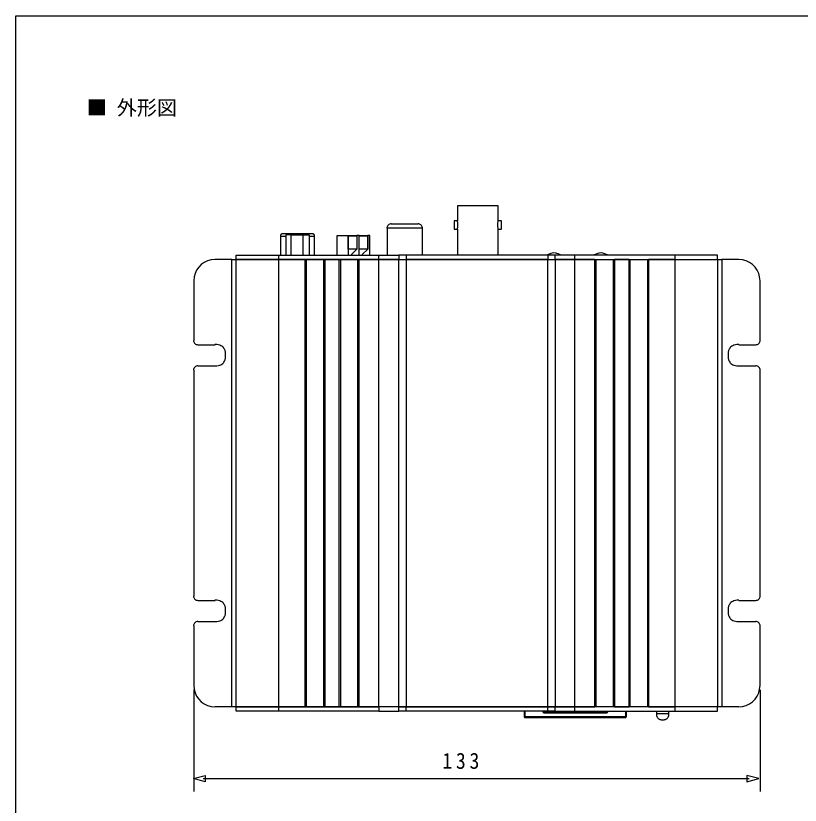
# Model space of a CAD drawing. Units: millimetres on the paper. Extents: x -142 to 142, y -95 to 95.
# Drawn here: x -141.8 to -34.4, y -13.2 to 94.8 of the extents above; entities that cross this region are included whole.
import ezdxf
from ezdxf.enums import TextEntityAlignment as Align

# ---------------------------------------------------------------- set-up
doc = ezdxf.new("R2010")
doc.units = ezdxf.units.MM
for name, color, linetype in [('0-0_0', 4, 'Continuous'), ('0-3_枠', 7, 'Continuous'), ('0-5_レイヤー_1_0', 7, 'Continuous')]:
    doc.layers.add(name, color=color, linetype=linetype)
doc.styles.add('ＭＳ ゴシック', font='')
doc.styles.get('ＭＳ ゴシック').set_extended_font_data('MS Gothic')

msp = doc.modelspace()

# ---------------------------------------------------------------- linework, layer by layer
at = {"layer": '0-0_0'}
for p, q in [((-81.35, 68.851), (-81.35, 66.8)), ((-75.753, 68.851), (-81.35, 68.851)), ((-75.753, 66.8), (-75.753, 68.851)), ((-81.35, 66.8), (-81.785, 66.8)), ((-81.785, 66.8), (-81.785, 65.641)), ((-75.317, 66.8), (-75.753, 66.8)), ((-75.317, 65.641), (-75.317, 66.8)), ((-101.185, 64.99), (-102.03, 64.99)), ((-90.978, 65.762), (-90.978, 62.07)), ((-86.128, 65.762), (-90.978, 65.762)), ((-86.128, 62.07), (-86.128, 65.762)), ((-81.785, 65.641), (-81.35, 65.641)), ((-81.35, 65.641), (-81.35, 62.07)), ((-105.553, 64.7), (-105.553, 62.07)), ((-100.896, 62.07), (-100.896, 64.7)), ((-96.287, 64.773), (-95.105, 64.773)), ((-94.815, 64.773), (-93.608, 64.773)), ((-112.213, 61.491), (-114.529, 61.491)), ((-102.175, 0.273), (-102.175, 61.491)), ((-102.006, 0.273), (-102.006, 61.491)), ((-99.665, 61.491), (-99.665, 0.273)), ((-99.496, 61.491), (-99.496, 0.273)), ((-97.517, 61.491), (-99.496, 61.491)), ((-97.517, 0.273), (-97.517, 61.491)), ((-97.324, 0.273), (-97.324, 61.491)), ((-95.008, 61.491), (-95.008, 0.273)), ((-68.972, 61.491), (-88.372, 61.491)), ((-62.336, 0.273), (-62.336, 61.491)), ((-60.019, 61.491), (-60.019, 0.273)), ((-57.848, 0.273), (-57.848, 61.491)), ((-57.678, 0.273), (-57.678, 61.491)), ((-55.338, 61.491), (-55.338, 0.273)), ((-42.815, 61.491), (-45.131, 61.491)), ((-117.449, 58.571), (-117.449, 50.416)), ((-39.895, 50.416), (-39.895, 58.571)), ((-116.87, 49.836), (-114.529, 49.836)), ((-42.815, 49.836), (-40.474, 49.836)), ((-114.529, 46.917), (-116.87, 46.917)), ((-40.474, 46.917), (-42.815, 46.917)), ((-117.449, 46.337), (-117.449, 15.427)), ((-39.895, 15.427), (-39.895, 46.337)), ((-116.87, 14.848), (-114.529, 14.848)), ((-42.815, 14.848), (-40.474, 14.848)), ((-114.529, 11.928), (-116.87, 11.928)), ((-40.474, 11.928), (-42.815, 11.928)), ((-117.449, 11.349), (-117.449, 3.193)), ((-39.895, 3.193), (-39.895, 11.349)), ((-117.449, 2.614), (-117.449, -11.282)), ((-39.895, 2.614), (-39.895, -11.282)), ((-112.213, 0.273), (-114.529, 0.273)), ((-97.517, 0.273), (-99.496, 0.273)), ((-88.372, 0.273), (-68.972, 0.273)), ((-67.982, -0.306), (-67.982, 0.273)), ((-42.815, 0.273), (-45.131, 0.273)), ((-72.085, -1.078), (-72.085, -0.306)), ((-58.33, -1.078), (-72.085, -1.078)), ((-69.43, -0.451), (-69.43, -0.306)), ((-60.984, -0.306), (-60.984, -0.451)), ((-58.33, -0.306), (-58.33, -1.078)), ((-54.084, -0.306), (-54.084, -0.644)), ((-54.084, -0.644), (-52.394, -0.644)), ((-52.394, -0.644), (-52.394, -0.306)), ((-116.151, -9.527), (-41.419, -9.527))]:
    msp.add_line(p, q, dxfattribs=at)
for points in [[(-90.411, 66.365), (-90.518, 66.356), (-90.618, 66.328), (-90.71, 66.285), (-90.792, 66.226), (-90.863, 66.155), (-90.922, 66.073), (-90.965, 65.98), (-90.993, 65.88), (-91.002, 65.774)], [(-86.707, 66.341), (-86.755, 66.341), (-86.804, 66.341), (-86.852, 66.341), (-86.924, 66.341), (-87.021, 66.341), (-87.141, 66.341), (-87.262, 66.341), (-87.383, 66.341), (-87.528, 66.341), (-87.841, 66.341), (-88.203, 66.341), (-88.541, 66.341), (-88.903, 66.341), (-89.265, 66.341), (-89.579, 66.341), (-89.724, 66.341), (-89.844, 66.341), (-89.965, 66.341), (-90.085, 66.341), (-90.182, 66.341), (-90.254, 66.341), (-90.303, 66.341), (-90.351, 66.341), (-90.399, 66.341)], [(-86.128, 65.774), (-86.137, 65.88), (-86.165, 65.98), (-86.209, 66.073), (-86.267, 66.155), (-86.338, 66.226), (-86.421, 66.285), (-86.513, 66.328), (-86.613, 66.356), (-86.72, 66.365)], [(-81.339, 65.648), (-81.315, 65.777), (-81.296, 65.906), (-81.284, 66.037), (-81.278, 66.167), (-81.278, 66.298), (-81.284, 66.428), (-81.296, 66.559), (-81.315, 66.688), (-81.339, 66.817)], [(-75.753, 65.641), (-75.753, 65.69), (-75.776, 65.738), (-75.776, 65.81), (-75.8, 65.907), (-75.8, 66.003), (-75.8, 66.221), (-75.8, 66.438), (-75.8, 66.534), (-75.776, 66.631), (-75.776, 66.703), (-75.753, 66.752), (-75.753, 66.8)], [(-105.275, 65.014), (-105.329, 65.009), (-105.38, 64.995), (-105.427, 64.973), (-105.469, 64.943), (-105.506, 64.907), (-105.536, 64.865), (-105.558, 64.818), (-105.572, 64.767), (-105.577, 64.712)], [(-102.03, 64.99), (-104.056, 64.99), (-105.263, 64.99)], [(-104.105, 64.869), (-104.829, 64.869), (-104.829, 62.07)], [(-104.105, 62.07), (-104.105, 64.869), (-102.488, 64.869), (-102.488, 62.07)], [(-104.033, 64.893), (-104.033, 64.907), (-104.033, 64.922), (-104.036, 64.936), (-104.039, 64.95), (-104.044, 64.964), (-104.05, 64.977), (-104.057, 64.989), (-104.065, 65.001), (-104.075, 65.013)], [(-102.488, 64.869), (-101.619, 64.869), (-101.619, 62.07)], [(-101.981, 64.899), (-101.982, 64.914), (-101.983, 64.929), (-101.986, 64.944), (-101.989, 64.958), (-101.994, 64.972), (-102, 64.985), (-102.007, 64.998), (-102.015, 65.011), (-102.024, 65.022)], [(-100.896, 64.712), (-100.901, 64.767), (-100.915, 64.818), (-100.937, 64.865), (-100.967, 64.907), (-101.003, 64.943), (-101.045, 64.973), (-101.092, 64.995), (-101.143, 65.009), (-101.197, 65.014)], [(-75.753, 62.07), (-75.753, 65.641), (-75.317, 65.641)], [(-105.553, 64.7), (-105.504, 64.7), (-105.456, 64.7), (-105.36, 64.7), (-105.263, 64.7), (-105.142, 64.7), (-104.998, 64.7), (-104.829, 64.7)], [(-101.619, 64.7), (-101.45, 64.7), (-101.306, 64.7), (-101.185, 64.7), (-101.089, 64.7), (-100.992, 64.7), (-100.943, 64.7), (-100.92, 64.7), (-100.896, 64.7)], [(-97.783, 62.07), (-97.783, 64.773), (-96.287, 64.773), (-96.287, 62.07)], [(-94.815, 62.07), (-94.815, 64.773), (-95.105, 64.773), (-95.105, 62.89), (-95.852, 62.191), (-95.852, 62.07)], [(-93.319, 62.07), (-93.319, 64.773), (-93.608, 64.773), (-93.608, 62.89), (-94.38, 62.191), (-94.38, 62.07)], [(-105.794, 61.491), (-111.633, 61.491), (-111.633, 62.07), (-105.794, 62.07)], [(-92.088, 61.491), (-105.794, 61.491), (-105.794, 62.07), (-92.088, 62.07)], [(-89.362, 61.491), (-92.088, 61.491), (-92.088, 62.07), (-89.362, 62.07)], [(-88.372, 62.07), (-89.362, 62.07), (-89.362, 61.491), (-88.372, 61.491)], [(-68.972, 62.07), (-88.372, 62.07), (-88.372, 61.491), (-68.972, 61.491)], [(-67.089, 62.07), (-67.33, 62.191), (-67.572, 62.287), (-67.717, 62.335), (-67.837, 62.36), (-68.127, 62.384), (-68.393, 62.36), (-68.537, 62.335), (-68.658, 62.287), (-68.899, 62.191), (-69.165, 62.07)], [(-67.982, 61.491), (-65.255, 61.491), (-65.255, 62.07), (-67.982, 62.07)], [(-65.255, 61.491), (-51.549, 61.491), (-51.549, 62.07), (-65.255, 62.07)], [(-60.671, 62.07), (-60.912, 62.191), (-61.153, 62.287), (-61.298, 62.335), (-61.419, 62.36), (-61.708, 62.384), (-61.974, 62.36), (-62.119, 62.335), (-62.239, 62.287), (-62.505, 62.191), (-62.746, 62.07)], [(-51.549, 61.491), (-45.735, 61.491), (-45.735, 62.07), (-51.549, 62.07)], [(-114.541, 61.491), (-115.064, 61.444), (-115.555, 61.309), (-116.008, 61.094), (-116.414, 60.807), (-116.765, 60.457), (-117.052, 60.051), (-117.267, 59.598), (-117.402, 59.106), (-117.449, 58.583)], [(-111.633, 0.273), (-112.213, 0.273), (-112.213, 61.491), (-111.633, 61.491)], [(-102.175, 0.273), (-105.794, 0.273), (-105.794, 61.491), (-102.175, 61.491)], [(-92.088, 61.491), (-94.839, 61.491), (-94.839, 0.273), (-92.088, 0.273)], [(-89.362, 0.273), (-92.088, 0.273), (-92.088, 61.491), (-89.362, 61.491)], [(-67.982, 0.273), (-65.255, 0.273), (-65.255, 61.491), (-67.982, 61.491)], [(-65.255, 0.273), (-62.529, 0.273), (-62.529, 61.491), (-65.255, 61.491)], [(-57.848, 61.491), (-59.826, 61.491), (-59.826, 0.273), (-57.848, 0.273)], [(-51.549, 61.491), (-55.169, 61.491), (-55.169, 0.273), (-51.549, 0.273)], [(-45.735, 0.273), (-51.549, 0.273), (-51.549, 61.491), (-45.735, 61.491)], [(-45.735, 61.491), (-45.131, 61.491), (-45.131, 0.273), (-45.735, 0.273)], [(-39.919, 58.583), (-39.966, 59.106), (-40.101, 59.598), (-40.316, 60.051), (-40.603, 60.457), (-40.953, 60.807), (-41.359, 61.094), (-41.812, 61.309), (-42.304, 61.444), (-42.826, 61.491)], [(-117.473, 50.427), (-117.463, 50.321), (-117.436, 50.221), (-117.392, 50.129), (-117.334, 50.046), (-117.263, 49.975), (-117.18, 49.917), (-117.088, 49.873), (-116.988, 49.846), (-116.882, 49.836)], [(-114.541, 46.941), (-114.29, 46.952), (-114.071, 46.985), (-113.883, 47.036), (-113.722, 47.103), (-113.587, 47.182), (-113.474, 47.271), (-113.381, 47.366), (-113.305, 47.465), (-113.244, 47.565), (-113.196, 47.664), (-113.158, 47.76), (-113.129, 47.855), (-113.109, 47.948), (-113.095, 48.04), (-113.087, 48.131), (-113.083, 48.221), (-113.081, 48.311), (-113.081, 48.4), (-113.081, 48.49), (-113.083, 48.58), (-113.087, 48.67), (-113.095, 48.761), (-113.109, 48.853), (-113.129, 48.946), (-113.158, 49.041), (-113.196, 49.137), (-113.244, 49.236), (-113.305, 49.336), (-113.381, 49.435), (-113.474, 49.53), (-113.587, 49.619), (-113.722, 49.698), (-113.883, 49.765), (-114.071, 49.816), (-114.29, 49.849), (-114.541, 49.861)], [(-42.826, 49.861), (-43.078, 49.849), (-43.296, 49.816), (-43.485, 49.765), (-43.645, 49.698), (-43.78, 49.619), (-43.893, 49.53), (-43.986, 49.435), (-44.062, 49.336), (-44.123, 49.236), (-44.172, 49.137), (-44.21, 49.041), (-44.238, 48.946), (-44.259, 48.853), (-44.272, 48.761), (-44.281, 48.67), (-44.285, 48.58), (-44.287, 48.49), (-44.287, 48.4), (-44.287, 48.311), (-44.285, 48.221), (-44.281, 48.131), (-44.272, 48.04), (-44.259, 47.948), (-44.238, 47.855), (-44.21, 47.76), (-44.172, 47.664), (-44.123, 47.565), (-44.062, 47.465), (-43.986, 47.366), (-43.893, 47.271), (-43.78, 47.182), (-43.645, 47.103), (-43.485, 47.036), (-43.296, 46.985), (-43.078, 46.952), (-42.826, 46.941)], [(-40.486, 49.836), (-40.38, 49.846), (-40.28, 49.873), (-40.188, 49.917), (-40.105, 49.975), (-40.034, 50.046), (-39.976, 50.129), (-39.932, 50.221), (-39.905, 50.321), (-39.895, 50.427)], [(-116.882, 46.941), (-116.988, 46.931), (-117.088, 46.904), (-117.18, 46.86), (-117.263, 46.801), (-117.334, 46.73), (-117.392, 46.648), (-117.436, 46.556), (-117.463, 46.456), (-117.473, 46.349)], [(-39.895, 46.349), (-39.905, 46.456), (-39.932, 46.556), (-39.976, 46.648), (-40.034, 46.73), (-40.105, 46.801), (-40.188, 46.86), (-40.28, 46.904), (-40.38, 46.931), (-40.486, 46.941)], [(-117.473, 15.439), (-117.463, 15.333), (-117.436, 15.233), (-117.392, 15.14), (-117.334, 15.058), (-117.263, 14.987), (-117.18, 14.928), (-117.088, 14.885), (-116.988, 14.857), (-116.882, 14.848)], [(-40.486, 14.848), (-40.38, 14.857), (-40.28, 14.885), (-40.188, 14.928), (-40.105, 14.987), (-40.034, 15.058), (-39.976, 15.14), (-39.932, 15.233), (-39.905, 15.333), (-39.895, 15.439)], [(-114.541, 11.952), (-114.29, 11.964), (-114.071, 11.997), (-113.883, 12.048), (-113.722, 12.114), (-113.587, 12.194), (-113.474, 12.282), (-113.381, 12.378), (-113.305, 12.477), (-113.244, 12.577), (-113.196, 12.675), (-113.158, 12.771), (-113.129, 12.866), (-113.109, 12.959), (-113.095, 13.051), (-113.087, 13.142), (-113.083, 13.232), (-113.081, 13.322), (-113.081, 13.412), (-113.081, 13.502), (-113.083, 13.591), (-113.087, 13.682), (-113.095, 13.773), (-113.109, 13.865), (-113.129, 13.958), (-113.158, 14.053), (-113.196, 14.149), (-113.244, 14.247), (-113.305, 14.347), (-113.381, 14.446), (-113.474, 14.542), (-113.587, 14.63), (-113.722, 14.71), (-113.883, 14.776), (-114.071, 14.827), (-114.29, 14.86), (-114.541, 14.872)], [(-42.826, 14.872), (-43.078, 14.86), (-43.296, 14.827), (-43.485, 14.776), (-43.645, 14.71), (-43.78, 14.63), (-43.893, 14.542), (-43.986, 14.446), (-44.062, 14.347), (-44.123, 14.247), (-44.172, 14.149), (-44.21, 14.053), (-44.238, 13.958), (-44.259, 13.865), (-44.272, 13.773), (-44.281, 13.682), (-44.285, 13.591), (-44.287, 13.502), (-44.287, 13.412), (-44.287, 13.322), (-44.285, 13.232), (-44.281, 13.142), (-44.272, 13.051), (-44.259, 12.959), (-44.238, 12.866), (-44.21, 12.771), (-44.172, 12.675), (-44.123, 12.577), (-44.062, 12.477), (-43.986, 12.378), (-43.893, 12.282), (-43.78, 12.194), (-43.645, 12.114), (-43.485, 12.048), (-43.296, 11.997), (-43.078, 11.964), (-42.826, 11.952)], [(-116.882, 11.952), (-116.988, 11.942), (-117.088, 11.915), (-117.18, 11.871), (-117.263, 11.813), (-117.334, 11.742), (-117.392, 11.659), (-117.436, 11.567), (-117.463, 11.467), (-117.473, 11.361)], [(-39.895, 11.361), (-39.905, 11.467), (-39.932, 11.567), (-39.976, 11.659), (-40.034, 11.742), (-40.105, 11.813), (-40.188, 11.871), (-40.28, 11.915), (-40.38, 11.942), (-40.486, 11.952)], [(-117.449, 3.205), (-117.402, 2.682), (-117.267, 2.19), (-117.052, 1.737), (-116.765, 1.332), (-116.414, 0.981), (-116.008, 0.694), (-115.555, 0.479), (-115.064, 0.344), (-114.541, 0.297)], [(-42.826, 0.297), (-42.304, 0.344), (-41.812, 0.479), (-41.359, 0.694), (-40.953, 0.981), (-40.603, 1.332), (-40.316, 1.737), (-40.101, 2.19), (-39.966, 2.682), (-39.919, 3.205)], [(-105.794, -0.306), (-111.633, -0.306), (-111.633, 0.273), (-105.794, 0.273)], [(-92.088, -0.306), (-105.794, -0.306), (-105.794, 0.273), (-92.088, 0.273)], [(-89.362, 0.273), (-92.088, 0.273), (-92.088, -0.306), (-89.362, -0.306)], [(-88.372, -0.306), (-89.362, -0.306), (-89.362, 0.273), (-88.372, 0.273)], [(-68.972, -0.306), (-88.372, -0.306), (-88.372, 0.273), (-68.972, 0.273)], [(-67.982, -0.306), (-68.972, -0.306), (-68.972, 0.273), (-67.982, 0.273)], [(-67.982, -0.306), (-65.255, -0.306), (-65.255, 0.273), (-67.982, 0.273)], [(-65.255, -0.306), (-51.549, -0.306), (-51.549, 0.273), (-65.255, 0.273)], [(-51.549, -0.306), (-45.735, -0.306), (-45.735, 0.273), (-51.549, 0.273)], [(-72.205, -0.306), (-72.205, -1.078), (-72.085, -1.078), (-72.085, -1.198)], [(-72.205, -1.066), (-72.204, -1.086), (-72.199, -1.104), (-72.191, -1.121), (-72.18, -1.136), (-72.167, -1.149), (-72.152, -1.16), (-72.135, -1.168), (-72.116, -1.173), (-72.096, -1.175)], [(-72.085, -1.198), (-58.33, -1.198), (-58.33, -1.078)], [(-69.671, -0.306), (-69.647, -0.402), (-69.599, -0.475), (-69.527, -0.523), (-69.43, -0.547), (-60.984, -0.547), (-60.888, -0.523), (-60.816, -0.475), (-60.767, -0.402), (-60.744, -0.306)], [(-69.43, -0.451), (-69.478, -0.426), (-69.527, -0.402), (-69.551, -0.354), (-69.551, -0.306)], [(-60.984, -0.547), (-60.984, -0.451), (-69.43, -0.451), (-69.43, -0.547)], [(-60.84, -0.306), (-60.864, -0.354), (-60.888, -0.402), (-60.936, -0.426), (-60.984, -0.451)], [(-58.342, -1.175), (-58.323, -1.173), (-58.305, -1.168), (-58.288, -1.16), (-58.273, -1.149), (-58.26, -1.136), (-58.249, -1.121), (-58.241, -1.104), (-58.236, -1.086), (-58.234, -1.066)], [(-58.33, -1.078), (-58.209, -1.078), (-58.209, -0.306)], [(-54.108, -0.632), (-54.101, -0.779), (-54.082, -0.907), (-54.052, -1.018), (-54.012, -1.112), (-53.966, -1.191), (-53.914, -1.258), (-53.858, -1.312), (-53.8, -1.357), (-53.741, -1.392), (-53.683, -1.421), (-53.627, -1.443), (-53.571, -1.46), (-53.516, -1.472), (-53.462, -1.48), (-53.409, -1.485), (-53.356, -1.487), (-53.303, -1.488), (-53.251, -1.488), (-53.198, -1.488), (-53.145, -1.487), (-53.092, -1.485), (-53.039, -1.48), (-52.985, -1.472), (-52.93, -1.46), (-52.875, -1.443), (-52.818, -1.421), (-52.761, -1.392), (-52.702, -1.357), (-52.644, -1.312), (-52.588, -1.258), (-52.536, -1.191), (-52.49, -1.112), (-52.45, -1.018), (-52.42, -0.907), (-52.401, -0.779), (-52.394, -0.632)]]:
    msp.add_lwpolyline(points, dxfattribs=at)
for points in [[(-95.105, 64.725), (-95.105, 62.89), (-96.287, 62.89), (-96.287, 64.725)], [(-93.633, 62.89), (-94.791, 62.89), (-94.791, 64.725), (-93.633, 64.725)], [(-68.972, 62.07), (-68.972, 61.491), (-67.982, 61.491), (-67.982, 62.07)], [(-105.794, 0.273), (-111.633, 0.273), (-111.633, 61.491), (-105.794, 61.491), (-45.735, 61.491), (-45.735, 0.273)], [(-89.362, 61.491), (-88.372, 61.491), (-88.372, 0.273), (-89.362, 0.273)], [(-68.972, 61.491), (-67.982, 61.491), (-67.982, 0.273), (-68.972, 0.273)], [(-115.854, -9.963), (-117.48, -9.527), (-115.854, -9.091)], [(-41.716, -9.963), (-40.09, -9.527), (-41.716, -9.091)]]:
    msp.add_lwpolyline(points, close=True, dxfattribs=at)
at = {"layer": '0-3_枠'}
msp.add_lwpolyline([(-141.803, 94.842), (141.803, 94.842), (141.803, -94.842), (-141.803, -94.842)], close=True, dxfattribs=at)

# ---------------------------------------------------------------- texts
at = {"layer": '0-0_0', "color": 7, "insert": (-83.403, -8.236), "char_height": 2.199, "attachment_point": 7, "style": 'ＭＳ ゴシック'}
msp.add_mtext('\\T1.38;\\W0.9;133', dxfattribs=at)
at = {"layer": '0-5_レイヤー_1_0', "style": 'ＭＳ ゴシック'}
msp.add_text('■ 外形図', height=2.012, dxfattribs=at).set_placement((-132.08, 80.652), align=Align.BOTTOM_LEFT)

doc.saveas('drawing.dxf')
